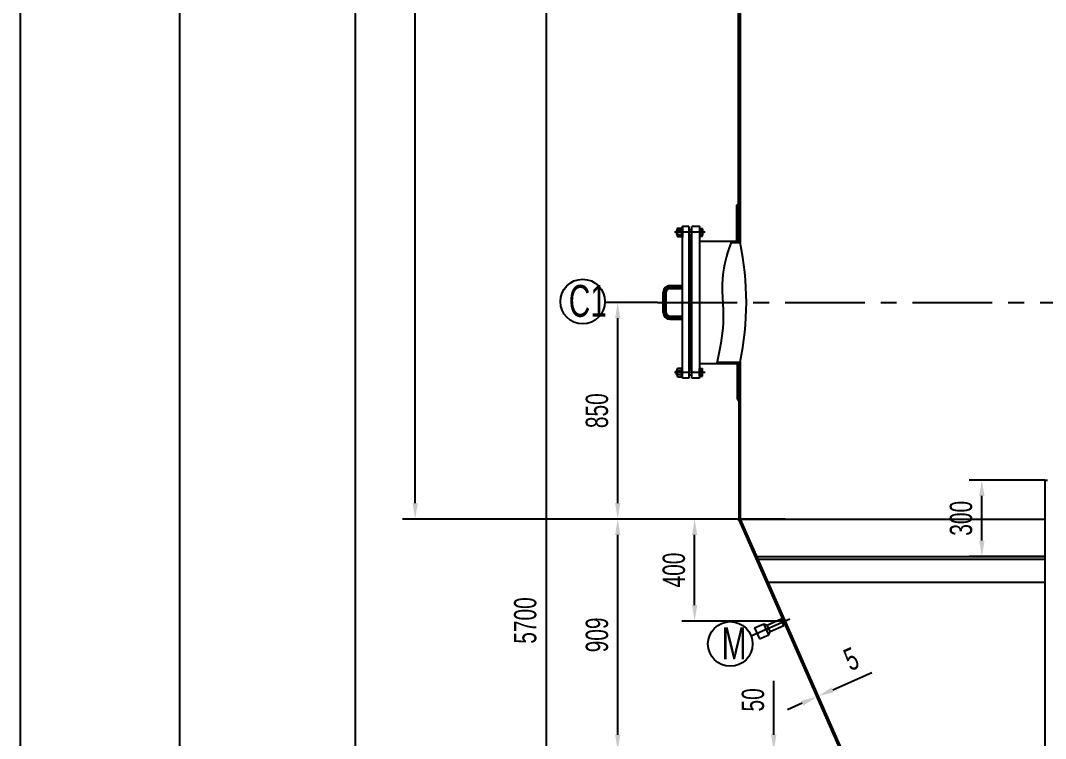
# Model space of a CAD drawing. Header units: millimetres. Extents: x -625 to 14225, y -250 to 20775.
# Drawn here: x -625 to 3395, y 12473 to 15290 of the extents above; entities that cross this region are included whole.
import ezdxf

# ---------------------------------------------------------------- set-up
doc = ezdxf.new("R2010")
doc.units = ezdxf.units.MM
doc.header["$LTSCALE"] = 250
for name, pattern in [('CENTER', [2, 1.25, -0.25, 0.25, -0.25]), ('D-1', [34, 30, -1.5, 1, -1.5]), ('D-2', [10.3, 8, -1, 0.3, -1])]:
    doc.linetypes.add(name, pattern=pattern)
for name, color, linetype in [('1', 1, 'D-1'), ('1轮廓实线层', 7, 'Continuous'), ('2', 2, 'Continuous'), ('2细线层', 4, 'Continuous'), ('3', 4, 'Continuous'), ('3中心线层', 1, 'CENTER'), ('图框层', 7, 'Continuous')]:
    doc.layers.add(name, color=color, linetype=linetype)
doc.styles.add('TH_GBDIM', font='hztxt_e.shx', dxfattribs={"width": 0.7, "bigfont": 'hztxt.shx'})
doc.dimstyles.new('TH_GBDIM', dxfattribs={"dimscale": 25, "dimtxt": 3.5, "dimasz": 2.5, "dimexe": 2, "dimexo": 0, "dimgap": 1.5, "dimtad": 1, "dimdec": 1, "dimzin": 0, "dimdsep": 46, "dimtxsty": 'TH_GBDIM', "dimcen": 2.5, "dimclrd": 130, "dimclre": 130, "dimclrt": 3, "dimadec": 0, "dimazin": 0, "dimtfac": 0.714286, "dimtdec": 1, "dimtmove": 0, "dimatfit": 3, "dimfxl": 0, "dimtzin": 0, "dimlwd": -1, "dimlwe": -1, "dimarcsym": 0})

# ---------------------------------------------------------------- blocks, each defined once
blk = doc.blocks.new('*D18')
at = {"layer": '1轮廓实线层', "color": 130, "transparency": 16777216}
for p, q in [((2373.6, 13334.4), (1969, 13334.4)), ((2019, 12996.9), (2019, 13271.9)), ((2373.6, 12934.4), (1969, 12934.4))]:
    blk.add_line(p, q, dxfattribs=at)
for points in [[(2008.6, 13271.9), (2029.4, 13271.9), (2019, 13334.4)], [(2008.6, 12996.9), (2029.4, 12996.9), (2019, 12934.4)]]:
    blk.add_solid(points, dxfattribs=at)
at = {"layer": 'Defpoints', "color": 0, "transparency": 16777216}
for p in [(2019, 13334.4), (2373.6, 13334.4), (2373.6, 12934.4)]:
    blk.add_point(p, dxfattribs=at)
at = {"layer": '1轮廓实线层', "color": 3, "transparency": 16777216, "insert": (1937.8, 13134.4), "char_height": 87.5, "attachment_point": 5, "rotation": 90, "style": 'TH_GBDIM'}
blk.add_mtext('400', dxfattribs=at)
blk = doc.blocks.new('*D26')
at = {"layer": '1轮廓实线层', "color": 130, "transparency": 16777216}
for p, q in [((1873.6, 14184.4), (1667.3, 14184.4)), ((1717.3, 13396.9), (1717.3, 14121.9)), ((2019, 13334.4), (1667.3, 13334.4))]:
    blk.add_line(p, q, dxfattribs=at)
for points in [[(1706.9, 14121.9), (1727.7, 14121.9), (1717.3, 14184.4)], [(1706.9, 13396.9), (1727.7, 13396.9), (1717.3, 13334.4)]]:
    blk.add_solid(points, dxfattribs=at)
at = {"layer": 'Defpoints', "color": 0, "transparency": 16777216}
for p in [(1717.3, 14184.4), (1873.6, 14184.4), (2019, 13334.4)]:
    blk.add_point(p, dxfattribs=at)
at = {"layer": '1轮廓实线层', "color": 3, "transparency": 16777216, "insert": (1636.1, 13759.4), "char_height": 87.5, "attachment_point": 5, "rotation": 90, "style": 'TH_GBDIM'}
blk.add_mtext('850', dxfattribs=at)
blk = doc.blocks.new('*D27')
at = {"layer": '1轮廓实线层', "color": 130, "transparency": 16777216}
for p, q in [((3397.6, 19742.3), (638.3, 19742.3)), ((688.3, 11946.9), (688.3, 19679.8)), ((2577.1, 11884.4), (638.3, 11884.4))]:
    blk.add_line(p, q, dxfattribs=at)
for points in [[(677.8, 19679.8), (698.7, 19679.8), (688.3, 19742.3)], [(677.8, 11946.9), (698.7, 11946.9), (688.3, 11884.4)]]:
    blk.add_solid(points, dxfattribs=at)
at = {"layer": 'Defpoints', "color": 0, "transparency": 16777216}
for p in [(688.3, 19742.3), (3397.6, 19742.3), (2577.1, 11884.4)]:
    blk.add_point(p, dxfattribs=at)
at = {"layer": '1轮廓实线层', "color": 3, "transparency": 16777216, "insert": (607, 15813.3), "char_height": 87.5, "attachment_point": 5, "rotation": 90, "style": 'TH_GBDIM'}
blk.add_mtext('7857{}{}', dxfattribs=at)
blk = doc.blocks.new('*D30')
at = {"layer": '1轮廓实线层', "color": 130, "transparency": 16777216}
for p, q in [((1717.3, 13334.4), (1667.3, 13334.4)), ((1717.3, 12487.9), (1717.3, 13271.9)), ((2586.6, 12425.4), (1667.3, 12425.4))]:
    blk.add_line(p, q, dxfattribs=at)
for points in [[(1706.9, 13271.9), (1727.7, 13271.9), (1717.3, 13334.4)], [(1706.9, 12487.9), (1727.7, 12487.9), (1717.3, 12425.4)]]:
    blk.add_solid(points, dxfattribs=at)
at = {"layer": 'Defpoints', "color": 0, "transparency": 16777216}
for p in [(1717.3, 13334.4), (1717.3, 13334.4), (2586.6, 12425.4)]:
    blk.add_point(p, dxfattribs=at)
at = {"layer": '1轮廓实线层', "color": 3, "transparency": 16777216, "insert": (1636.1, 12879.9), "char_height": 87.5, "attachment_point": 5, "rotation": 90, "style": 'TH_GBDIM'}
blk.add_mtext('909', dxfattribs=at)
blk = doc.blocks.new('*D34')
at = {"layer": '1轮廓实线层', "color": 130, "transparency": 16777216}
for p, q in [((2560.6, 12664.4), (2714.5, 12732.2)), ((2490.4, 12653.9), (2518.1, 12591.1)), ((2495.9, 12656.3), (2523.6, 12593.5)), ((2497.9, 12636.9), (2503.4, 12639.3)), ((2440.7, 12611.7), (2383.5, 12586.5))]:
    blk.add_line(p, q, dxfattribs=at)
for points in [[(2556.4, 12674), (2564.8, 12654.9), (2503.4, 12639.3)], [(2436.5, 12621.2), (2444.9, 12602.1), (2497.9, 12636.9)]]:
    blk.add_solid(points, dxfattribs=at)
at = {"layer": 'Defpoints', "color": 0, "transparency": 16777216}
for p in [(2490.4, 12653.9), (2495.9, 12656.3), (2503.4, 12639.3)]:
    blk.add_point(p, dxfattribs=at)
at = {"layer": '1轮廓实线层', "color": 3, "transparency": 16777216, "insert": (2633.4, 12785.3), "char_height": 87.5, "attachment_point": 5, "rotation": 23.7516, "style": 'TH_GBDIM'}
blk.add_mtext('5{}{}', dxfattribs=at)
blk = doc.blocks.new('*D37')
at = {"layer": '1轮廓实线层', "color": 130, "transparency": 16777216}
for p, q in [((1396.2, 18114.4), (872.9, 18114.4)), ((922.9, 13396.9), (922.9, 18051.9)), ((1677.3, 13334.4), (872.9, 13334.4))]:
    blk.add_line(p, q, dxfattribs=at)
for points in [[(912.5, 18051.9), (933.4, 18051.9), (922.9, 18114.4)], [(912.5, 13396.9), (933.4, 13396.9), (922.9, 13334.4)]]:
    blk.add_solid(points, dxfattribs=at)
at = {"layer": 'Defpoints', "color": 0, "transparency": 16777216}
for p in [(922.9, 18114.4), (1396.2, 18114.4), (1677.3, 13334.4)]:
    blk.add_point(p, dxfattribs=at)
at = {"layer": '1轮廓实线层', "color": 3, "transparency": 16777216, "insert": (841.7, 15724.4), "char_height": 87.5, "attachment_point": 5, "rotation": 90, "style": 'TH_GBDIM'}
blk.add_mtext('4780', dxfattribs=at)
blk = doc.blocks.new('*D38')
at = {"layer": '1轮廓实线层', "color": 130, "transparency": 16777216}
for p, q in [((2329.2, 12487.9), (2329.2, 12699.7)), ((2591, 12425.4), (2279.2, 12425.4)), ((2329.2, 12375.4), (2329.2, 12425.4)), ((2591.6, 12375.4), (2279.2, 12375.4)), ((2329.2, 12312.9), (2329.2, 12250.4))]:
    blk.add_line(p, q, dxfattribs=at)
for points in [[(2318.8, 12487.9), (2339.6, 12487.9), (2329.2, 12425.4)], [(2318.8, 12312.9), (2339.6, 12312.9), (2329.2, 12375.4)]]:
    blk.add_solid(points, dxfattribs=at)
at = {"layer": 'Defpoints', "color": 0, "transparency": 16777216}
for p in [(2329.2, 12425.4), (2591, 12425.4), (2591.6, 12375.4)]:
    blk.add_point(p, dxfattribs=at)
at = {"layer": '1轮廓实线层', "color": 3, "transparency": 16777216, "insert": (2248, 12625), "char_height": 87.5, "attachment_point": 5, "rotation": 90, "style": 'TH_GBDIM'}
blk.add_mtext('50', dxfattribs=at)
blk = doc.blocks.new('*D59')
at = {"layer": '1轮廓实线层', "color": 130, "transparency": 16777216}
for p, q in [((1436.2, 15786.4), (1386.2, 15786.4)), ((1436.2, 15723.9), (1436.2, 10149)), ((2196.6, 10086.5), (1386.2, 10086.5))]:
    blk.add_line(p, q, dxfattribs=at)
for points in [[(1425.8, 15723.9), (1446.6, 15723.9), (1436.2, 15786.4)], [(1425.8, 10149), (1446.6, 10149), (1436.2, 10086.5)]]:
    blk.add_solid(points, dxfattribs=at)
at = {"layer": 'Defpoints', "color": 0, "transparency": 16777216}
for p in [(1436.2, 15786.4), (1436.2, 10086.5), (2196.6, 10086.5)]:
    blk.add_point(p, dxfattribs=at)
at = {"layer": '1轮廓实线层', "color": 3, "transparency": 16777216, "insert": (1354.9, 12936.4), "char_height": 87.5, "attachment_point": 5, "rotation": 90, "style": 'TH_GBDIM'}
blk.add_mtext('5700{}{}', dxfattribs=at)
blk = doc.blocks.new('*D92')
at = {"layer": '1轮廓实线层', "color": 130, "transparency": 16777216}
for p, q in [((3392.6, 13487.4), (3095.4, 13487.4)), ((3145.4, 13249.9), (3145.4, 13424.9)), ((3392.6, 13187.4), (3095.4, 13187.4))]:
    blk.add_line(p, q, dxfattribs=at)
for points in [[(3135, 13424.9), (3155.8, 13424.9), (3145.4, 13487.4)], [(3135, 13249.9), (3155.8, 13249.9), (3145.4, 13187.4)]]:
    blk.add_solid(points, dxfattribs=at)
at = {"layer": 'Defpoints', "color": 0, "transparency": 16777216}
for p in [(3145.4, 13487.4), (3392.6, 13487.4), (3392.6, 13187.4)]:
    blk.add_point(p, dxfattribs=at)
at = {"layer": '1轮廓实线层', "color": 3, "transparency": 16777216, "insert": (3064.1, 13337.4), "char_height": 87.5, "attachment_point": 5, "rotation": 90, "style": 'TH_GBDIM'}
blk.add_mtext('300', dxfattribs=at)

msp = doc.modelspace()

# ---------------------------------------------------------------- hatches: boundary and pattern name
at = {"layer": '3'}
for points in [[(1995.796, 14446.361), (1998.796, 14443.361), (1995.796, 14443.361)], [(2007.796, 14448.361), (2007.796, 14443.361), (2002.796, 14443.361)], [(1995.796, 13922.361), (1998.796, 13925.361), (1995.796, 13925.361)], [(2007.796, 13920.361), (2007.796, 13925.361), (2002.796, 13925.361)]]:
    msp.add_hatch(color=256, dxfattribs=at).paths.add_polyline_path(points)

# ---------------------------------------------------------------- linework, layer by layer
for p, q in [((2197.551, 18114.361), (2197.551, 14419.361)), ((2189.551, 17168.854), (2189.551, 14424.361)), ((2183.551, 14564.361), (2189.551, 14564.361)), ((2183.551, 14564.361), (2183.551, 14424.361)), ((1951.994, 14475.861), (1966.898, 14475.861)), ((1971.796, 14481.861), (1971.796, 14449.361)), ((1995.796, 14481.861), (1971.796, 14481.861)), ((2037.796, 14481.861), (2007.796, 14481.861)), ((2037.796, 14474.361), (2037.796, 14444.361)), ((2037.796, 14474.361), (2049.291, 14474.361)), ((1949.863, 14469.361), (1947.796, 14467.293)), ((1947.796, 14467.293), (1947.796, 14451.428)), ((1949.863, 14449.361), (1947.796, 14451.428)), ((1950.096, 14469.361), (1949.863, 14469.361)), ((1949.863, 14469.361), (1949.863, 14449.361)), ((1950.096, 14449.361), (1949.863, 14449.361)), ((1950.096, 14471.736), (1950.096, 14446.986)), ((1951.994, 14467.611), (1966.898, 14467.611)), ((1951.994, 14451.111), (1966.898, 14451.111)), ((1951.994, 14442.861), (1966.898, 14442.861)), ((1968.796, 14471.736), (1968.796, 14446.986)), ((1968.796, 14471.736), (1968.796, 14446.986)), ((2007.796, 14469.361), (1995.796, 14469.361)), ((2007.796, 14449.361), (1995.796, 14449.361)), ((1998.796, 14443.361), (1995.796, 14446.361)), ((1998.796, 14443.361), (1995.796, 14443.361)), ((1998.796, 14448.361), (2001.796, 14448.361)), ((1998.796, 14448.361), (1998.796, 14184.361)), ((1998.796, 14443.361), (1998.796, 14401.361)), ((1998.796, 14184.361), (1998.796, 14443.361)), ((2001.796, 13920.361), (2001.796, 14448.361)), ((2001.796, 14443.361), (2007.796, 14443.361)), ((2001.796, 14443.361), (2001.796, 13925.361)), ((2007.796, 14448.361), (2002.796, 14443.361)), ((2037.796, 14466.861), (2049.291, 14466.861)), ((2037.796, 14451.861), (2049.291, 14451.861)), ((2037.796, 14444.361), (2049.291, 14444.361)), ((2050.296, 14471.02), (2050.296, 14447.701)), ((2037.796, 14424.361), (2197.551, 14424.361)), ((2161.552, 14419.361), (2197.551, 14419.361)), ((1921.796, 14250.361), (1971.796, 14250.361)), ((1921.796, 14238.361), (1971.796, 14238.361)), ((1895.796, 14144.361), (1895.796, 14224.361)), ((1907.796, 14144.361), (1907.796, 14224.361)), ((1998.796, 14184.361), (1998.796, 13920.361)), ((2037.796, 14184.361), (2037.796, 13886.861)), ((1921.796, 14130.361), (1971.796, 14130.361)), ((1921.796, 14118.361), (1971.796, 14118.361)), ((1998.796, 13925.361), (1998.796, 13967.361)), ((1949.863, 13919.361), (1947.796, 13917.293)), ((1947.796, 13901.428), (1947.796, 13917.293)), ((1949.863, 13899.361), (1949.863, 13919.361)), ((1950.096, 13919.361), (1949.863, 13919.361)), ((1950.096, 13896.986), (1950.096, 13921.736)), ((1951.994, 13925.861), (1966.898, 13925.861)), ((1951.994, 13917.611), (1966.898, 13917.611)), ((1968.796, 13896.986), (1968.796, 13921.736)), ((1968.796, 13896.986), (1968.796, 13921.736)), ((1971.796, 13886.861), (1971.796, 13919.361)), ((1998.796, 13925.361), (1995.796, 13925.361)), ((1998.796, 13925.361), (1995.796, 13922.361)), ((2007.796, 13919.361), (1995.796, 13919.361)), ((1998.796, 13920.361), (2001.796, 13920.361)), ((2001.796, 13925.361), (2007.796, 13925.361)), ((2007.796, 13920.361), (2002.796, 13925.361)), ((2037.796, 13944.361), (2197.551, 13944.361)), ((2037.796, 13924.361), (2049.291, 13924.361)), ((2037.796, 13894.361), (2037.796, 13924.361)), ((2037.796, 13916.861), (2049.291, 13916.861)), ((2050.296, 13897.701), (2050.296, 13921.02)), ((2106.558, 13949.361), (2197.551, 13949.361)), ((2186.551, 13804.361), (2186.551, 13944.361)), ((2192.551, 13944.361), (2192.551, 13334.361)), ((2197.551, 13949.361), (2197.551, 13334.361)), ((1949.863, 13899.361), (1947.796, 13901.428)), ((1950.096, 13899.361), (1949.863, 13899.361)), ((1951.994, 13901.111), (1966.898, 13901.111)), ((1951.994, 13892.861), (1966.898, 13892.861)), ((1995.796, 13886.861), (1971.796, 13886.861)), ((2007.796, 13899.361), (1995.796, 13899.361)), ((2037.796, 13886.861), (2007.796, 13886.861)), ((2037.796, 13901.861), (2049.291, 13901.861)), ((2037.796, 13894.361), (2049.291, 13894.361)), ((2186.551, 13804.361), (2192.551, 13804.361)), ((3392.551, 13487.361), (3392.551, 11887.361)), ((2185.551, 13334.361), (3392.551, 13334.361)), ((2262.237, 13187.361), (3392.551, 13187.361)), ((2263.558, 13187.361), (3392.551, 13187.361)), ((2266.638, 13177.361), (3392.551, 13177.361)), ((2267.958, 13177.361), (3392.551, 13177.361)), ((2306.242, 13087.361), (3392.551, 13087.361)), ((2307.562, 13087.361), (3392.551, 13087.361)), ((2254.385, 12907.021), (2290.927, 12923.29)), ((2254.385, 12907.021), (2273.501, 12864.084)), ((2310.043, 12880.353), (2290.927, 12923.29)), ((2290.927, 12923.29), (2303.469, 12918.475)), ((2303.469, 12918.475), (2357.825, 12942.676)), ((2314.858, 12892.896), (2303.469, 12918.475)), ((2314.858, 12892.896), (2369.214, 12917.097)), ((2361.786, 12941.156), (2369.094, 12944.41)), ((2361.786, 12941.156), (2370.734, 12921.058)), ((2370.734, 12921.058), (2378.043, 12924.312)), ((2273.501, 12864.084), (2310.043, 12880.353)), ((2310.043, 12880.353), (2314.858, 12892.896))]:
    msp.add_line(p, q)
for points in [[(1971.796, 14477.861), (1971.796, 14440.861), (1968.796, 14440.861), (1968.796, 14477.861)], [(1971.796, 13890.861), (1971.796, 13927.861), (1968.796, 13927.861), (1968.796, 13890.861)]]:
    msp.add_lwpolyline(points, close=True)
for points in [[(1971.796, 13919.361), (1971.796, 14481.861), (1972.142, 14481.861)], [(1995.796, 14481.861), (1995.796, 13919.361)], [(2007.796, 13886.861), (2007.796, 14481.861)], [(2035.104, 14481.861), (2037.796, 14481.861), (2037.796, 14184.361)], [(1995.796, 14464.55), (1995.796, 13886.861)]]:
    msp.add_lwpolyline(points)
for centre, radius, start, end in [((1955.527, 14471.736), 5.431, 130.574785, 229.425215), ((1963.365, 14471.736), 5.431, 310.574785, 49.425215), ((2042.879, 14470.611), 7.428, 329.677754, 30.322246), ((1968.972, 14459.361), 18.876, 154.082759, 205.917241), ((1955.527, 14446.986), 5.431, 130.574785, 229.425215), ((1949.92, 14459.361), 18.876, 334.082759, 25.917241), ((1963.365, 14446.986), 5.431, 310.574785, 49.425215), ((2021.803, 14459.361), 28.493, 344.73852, 15.26148), ((2042.879, 14448.111), 7.428, 329.677754, 30.322246), ((1921.796, 14224.361), 26, 90, 180), ((1921.796, 14224.361), 26, 90, 180), ((1921.796, 14224.361), 14, 90, 180), ((1921.796, 14144.361), 26, 180, 270), ((1921.796, 14144.361), 26, 180, 270), ((1921.796, 14144.361), 14, 180, 270), ((1955.527, 13921.736), 5.431, 130.574785, 229.425215), ((1968.972, 13909.361), 18.876, 154.082759, 205.917241), ((1963.365, 13921.736), 5.431, 310.574785, 49.425215), ((1949.92, 13909.361), 18.876, 334.082759, 25.917241), ((2042.879, 13920.611), 7.428, 329.677754, 30.322246), ((2021.803, 13909.361), 28.493, 344.73852, 15.26148), ((1955.527, 13896.986), 5.431, 130.574785, 229.425215), ((1963.365, 13896.986), 5.431, 310.574785, 49.425215), ((2042.879, 13898.111), 7.428, 329.677754, 30.322246)]:
    msp.add_arc(centre, radius, start, end)
at = {"layer": '1', "linetype": 'D-2'}
for p, q in [((2060.625, 14459.361), (1939.815, 14459.361)), ((2060.625, 13909.361), (1939.815, 13909.361))]:
    msp.add_line(p, q, dxfattribs=at)
at = {"layer": '1轮廓实线层'}
for p, q in [((2183.551, 14564.361), (2189.551, 14570.361)), ((2186.551, 13804.361), (2192.551, 13798.361)), ((3392.551, 13487.361), (3402.551, 13487.361)), ((2197.551, 13334.361), (2192.059, 13331.944)), ((2192.059, 13331.944), (2590.996, 12425.361)), ((2197.551, 13334.361), (2597.551, 12425.361)), ((2357.825, 12942.676), (2363.52, 12929.887)), ((2361.786, 12941.156), (2357.825, 12942.676)), ((2369.214, 12917.097), (2363.52, 12929.887)), ((2369.094, 12944.41), (2378.043, 12924.312)), ((2370.734, 12921.058), (2369.214, 12917.097))]:
    msp.add_line(p, q, dxfattribs=at)
for centre, radius, start, end in [((1070.775, 14184.361), 1151.021, 348.219282, 11.780718), ((2193.465, 13332.916), 1.709, 122.316633, 214.677387)]:
    msp.add_arc(centre, radius, start, end, dxfattribs=at)
at = {"layer": '2'}
for p, q in [((1947.796, 14467.293), (1950.096, 14467.293)), ((1947.796, 14451.428), (1950.096, 14451.428)), ((1947.796, 13917.293), (1950.096, 13917.293)), ((1947.796, 13901.428), (1950.096, 13901.428))]:
    msp.add_line(p, q, dxfattribs=at)
at = {"layer": '2细线层'}
msp.add_line((-625, -250), (-625, 20775), dxfattribs=at)
for centre in [(1579.81, 14187.702), (2158.621, 12844.642)]:
    msp.add_circle(centre, 87.5, dxfattribs=at)
msp.add_spline([(2163.236, 14424.361), (2130.598, 14302.552), (2130.598, 14103.845), (2105.474, 13944.361)], degree=3, dxfattribs=at)
at = {"layer": '3中心线层'}
for p, q in [((1921.796, 14244.361), (1971.796, 14244.361)), ((1901.796, 14144.361), (1901.796, 14224.361)), ((1873.612, 14184.361), (4701.102, 14184.361)), ((1921.796, 14124.361), (1971.796, 14124.361)), ((1921.796, 14124.361), (1971.796, 14124.361)), ((2243.685, 12877.206), (2391.875, 12942.416))]:
    msp.add_line(p, q, dxfattribs=at)
for centre, start, end in [((1921.796, 14224.361), 90, 180), ((1921.796, 14144.361), 180, 270)]:
    msp.add_arc(centre, 20, start, end, dxfattribs=at)
at = {"layer": '图框层'}
msp.add_line((0, 0), (0, 20525), dxfattribs=at)

# ---------------------------------------------------------------- texts
at = {"layer": '2细线层', "style": 'TH_GBDIM', "width": 0.7}
for s, p in [('C1', (1525.374, 14127.746)), ('M', (2125.024, 12784.685))]:
    msp.add_text(s, height=125, dxfattribs=at).set_placement(p)

# ---------------------------------------------------------------- dimensions: what is measured, and where the dimension line sits
at = {"layer": '1轮廓实线层'}
for base, p1, p2, text, picture, middle in [((688.251, 19742.315), (2577.051, 11884.361), (3397.551, 19742.315), '7857{}{}', '*D27', (607.001, 15813.338)), ((1436.172, 10086.454), (1436.172, 15786.354), (2196.594, 10086.454), '5700{}{}', '*D59', (1354.922, 12936.404))]:
    dim = msp.add_linear_dim(base=base, p1=p1, p2=p2, angle=90, text=text, dimstyle='TH_GBDIM', override={"dimgap": 1.5, "dimtad": 1, "dimjust": 0, "dimdec": 1, "dimlfac": 1, "dimzin": 8, "dimse1": 0, "dimse2": 0, "dimsd1": 0, "dimsd2": 0}, dxfattribs=at)
    dim.commit()
    dim.dimension.update_dxf_attribs({"geometry": picture, "text_midpoint": middle})
for base, p1, p2, picture, middle in [((922.949, 18114.361), (1677.31, 13334.361), (1396.172, 18114.361), '*D37', (841.699, 15724.361)), ((1717.31, 14184.361), (2019.016, 13334.361), (1873.612, 14184.361), '*D26', (1636.06, 13759.361)), ((3145.373, 13487.361), (3392.551, 13187.361), (3392.551, 13487.361), '*D92', (3064.123, 13337.361)), ((1717.31, 13334.361), (2586.626, 12425.361), (1717.31, 13334.361), '*D30', (1636.06, 12879.861)), ((2019.016, 13334.361), (2373.569, 12934.361), (2373.569, 13334.361), '*D18', (1937.766, 13134.361)), ((2329.217, 12425.361), (2591.551, 12375.361), (2590.996, 12425.361), '*D38', (2247.967, 12625.048))]:
    dim = msp.add_linear_dim(base=base, p1=p1, p2=p2, angle=90, dimstyle='TH_GBDIM', override={"dimzin": 8}, dxfattribs=at)
    dim.commit()
    dim.dimension.update_dxf_attribs({"geometry": picture, "text_midpoint": middle})
dim = msp.add_aligned_dim(p1=(2490.417, 12653.925), p2=(2495.909, 12656.342), distance=-18.648, text='5{}{}', dimstyle='TH_GBDIM', override={"dimgap": 1.5, "dimtad": 1, "dimjust": 0, "dimdec": 1, "dimlfac": 1, "dimzin": 8, "dimse1": 0, "dimse2": 0, "dimsd1": 0, "dimsd2": 0}, dxfattribs=at)
dim.commit()
dim.dimension.update_dxf_attribs({"geometry": '*D34', "text_midpoint": (2633.446, 12785.26)})

doc.saveas('drawing.dxf')
